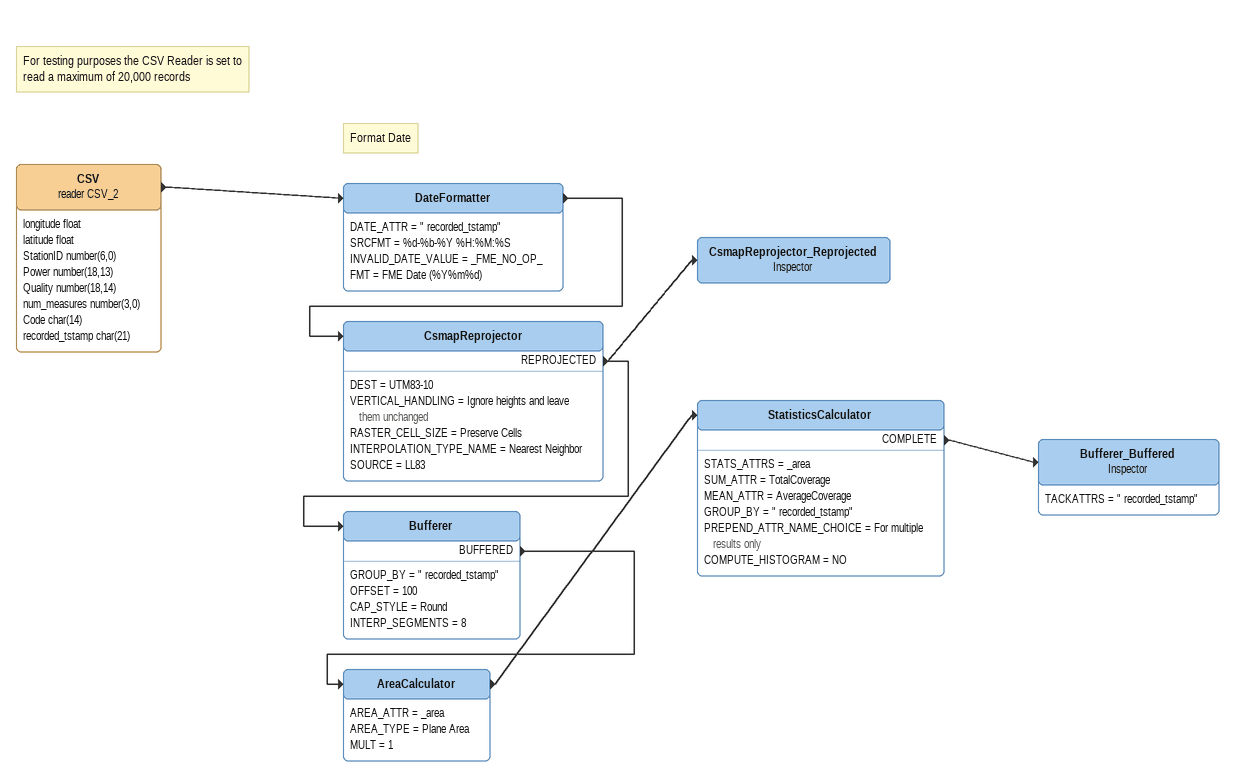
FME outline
Note: For testing purposes the CSV Reader is set to read a maximum of 20,000 records
CSV (reader CSV_2)
    attributes: longitude float, latitude float, StationID number(6,0), Power number(18,13), Quality number(18,14), num_measures number(3,0), Code char(14), recorded_tstamp char(21)
    -> DateFormatter
Note: Format Date
DateFormatter
    DATE_ATTR = " recorded_tstamp"
    SRCFMT = %d-%b-%Y %H:%M:%S
    INVALID_DATE_VALUE = _FME_NO_OP_
    FMT = FME Date (%Y%m%d)
    -> CsmapReprojector
CsmapReprojector
    DEST = UTM83-10
    VERTICAL_HANDLING = Ignore heights and leave them unchanged
    RASTER_CELL_SIZE = Preserve Cells
    INTERPOLATION_TYPE_NAME = Nearest Neighbor
    SOURCE = LL83
    REPROJECTED -> Bufferer
    REPROJECTED -> CsmapReprojector_Reprojected
CsmapReprojector_Reprojected: Inspector
Bufferer
    GROUP_BY = " recorded_tstamp"
    OFFSET = 100
    CAP_STYLE = Round
    INTERP_SEGMENTS = 8
    BUFFERED -> AreaCalculator
AreaCalculator
    AREA_ATTR = _area
    AREA_TYPE = Plane Area
    MULT = 1
    -> StatisticsCalculator
StatisticsCalculator
    STATS_ATTRS = _area
    SUM_ATTR = TotalCoverage
    MEAN_ATTR = AverageCoverage
    GROUP_BY = " recorded_tstamp"
    PREPEND_ATTR_NAME_CHOICE = For multiple results only
    COMPUTE_HISTOGRAM = NO
    COMPLETE -> Bufferer_Buffered
Bufferer_Buffered: Inspector
    TACKATTRS = " recorded_tstamp"
